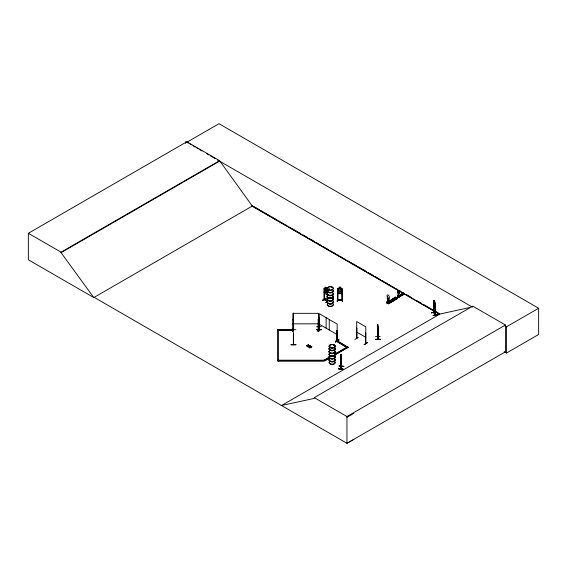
<?xml version="1.0" encoding="UTF-8"?>
<svg xmlns="http://www.w3.org/2000/svg" width="567" height="567" viewBox="0 0 567 567"><rect width="100%" height="100%" fill="white"/><g stroke="black" fill="none" stroke-linecap="round" stroke-linejoin="round"><path stroke-width="0.85" d="M377.735 330.774L377.771 330.058M340.76 368.43L340.994 368.819L340.788 368.394M340.682 369.018L341.589 365.991L341.313 366.247M377.764 324.544L377.806 339.42L377.764 324.544L377.686 325.217M377.842 331.546L377.778 332.553L377.693 328.293M337.216 301.495L337.542 298.497L337.237 301.467M342.277 288.929L342.277 300.191L337.514 300.156L337.592 288.887L338.095 288.426L341.773 288.454L342.333 288.943L342.333 292.409L341.788 293.692L338.081 293.663L337.592 292.345L338.081 293.663M337.613 300.17L342.333 300.092M342.262 299.815C341.391 300.737 336.437 298.646 337.982 300.17L337.996 289.574L337.563 289.666L337.996 289.574M338.095 288.454L337.641 288.929M338.052 299.681L342.284 299.688L342.227 300.219M339.172 288.468L339.172 287.143L340.753 287.157L340.753 288.447M340.753 287.157L340.696 288.518L341.49 288.957L341.49 291.36L340.696 292.388L339.222 292.381L338.435 291.339L338.435 288.936L339.222 288.511L339.222 287.185M341.844 289.602L342.284 289.602L341.844 289.602L341.858 300.198M342.362 298.533L342.567 301.538L342.39 298.554M342.348 301.495L342.425 298.724M340.987 355.771L341.157 354.247L340.93 355.226M341.377 358.557L340.788 362.242L340.668 361.229M388.969 297.76L388.664 302.721L387.424 301.97L387.346 296.846A1.609 0.936 59.5 0 1 387.346 294.989A1.609 0.936 59.5 0 1 388.969 295.903A1.609 0.936 59.5 0 1 388.969 297.76L388.735 302.679M398.729 296.704L398.934 293.394A1.07 0.624 59.5 0 0 398.771 291.927L398.764 290.864M338.414 368.678C353.284 370.492 328.562 367.657 343.177 369.082M340.717 369.082L340.668 357.784L341.369 355.14M340.887 359.294L341.093 356.041L340.661 357.798M387.516 302.204C386.814 301.906 389.082 301.396 387.452 301.928M387.842 303.04L387.885 301.814L387.53 301.885M397.963 291.523L398.006 291.495A1.07 0.624 59.5 0 0 397.85 292.778L397.8 292.806A1.07 0.624 59.5 0 1 397.963 291.523L398.062 290.361L398.488 290.396M398.36 296.194L397.843 296.243L398.36 296.123M398.126 296.13C397.906 297.477 398.112 295.45 398.02 296.399M433.84 302.161L433.521 301.963L433.698 312.715L433.67 301.02L434.131 301.658L434.081 305.542L434.627 306.336L434.91 305.726L434.641 301.155L434.116 300.297L434.081 301.665M433.62 312.289L433.84 312.24M435.314 314.352L435.272 315.018L435.095 304.266L435.428 314.983L433.521 312.077M435.25 314.338L435.413 314.543M435.25 307.172L435.024 308.207L433.677 306.194L433.486 304.67M392.321 299.78C393.392 298.334 393.455 301.077 392.321 299.674M393.378 299.851L392.343 299.702L393.243 299.886M293.309 319.717L292.877 319.717L293.309 319.717L293.259 330.334L293.607 329.611M293.408 312.913L293.366 344.36M329.087 289.298L328.236 289.361L328.612 289.461M329.136 289.503L328.761 289.142M332.042 287.263L332.212 287.547M330.285 347.217L330.136 347.429M330.738 347.415L330.391 347.153M330.611 347.323L331 347.295L330.221 347.302M333.772 345.19L334.126 345.431L333.729 345.409M340.93 355.658L341.058 355.112M341.306 354.921L341.093 355.608M341.547 355.878L341.306 366.594M339.116 365.97L343.885 366.36L339.08 365.921M341.476 366.374L340.739 368.798L340.937 355.155M343.148 369.436L338.407 368.904M435.81 311.843L431.317 312.856M387.8 301.715L387.459 302.154M387.318 302.743L387.318 301.594L388.019 301.609M397.949 296.137L399.14 296.959L399.14 296.506L397.772 296.045L397.772 296.81L398.14 296.073M327.506 293.685L327.124 294.797L324.501 293.281L324.196 291.778L324.537 293.259M387.736 301.998L389.288 303.019L389.153 302.261L388.225 303.352L386.772 302.53L387.7 301.438M307.768 346.487L308.115 345.636L309.568 345.452L308.115 345.856L307.768 346.706L307.491 346.331L307.768 346.706M309.979 347.982L310.376 345.92L309.979 347.982L310.376 346.735L311.772 346.728L310.326 347.132M307.824 345.48C304.465 345.601 308.328 346.572 308.165 344.644L308.165 345.679L309.568 345.672M307.824 345.7L308.165 344.644M310.376 345.92L309.702 347.826M307.491 346.55L307.775 345.664L306.35 345.672M308.165 345.679L308.441 344.8M322.467 300.453L325.869 298.483M341.525 366.239L341.377 355.098L341.313 366.629M318.923 330.554L319.023 319.965L319.249 330.724L319.051 330.072M292.77 328.832L292.572 331.645L292.742 328.839M324.636 299.326L324.14 299.178L324.515 299.39M333.176 290.729A2.998 1.729 0 0 1 330.277 292.912A2.998 1.729 0 0 1 327.379 290.729L327.202 301.368L327.322 294.266M328.399 289.298L328.307 289.517M318.519 330.32L318.087 330.207L318.619 330.306L318.569 313.345L292.877 313.345L292.827 330.306L293.259 329.937M433.521 312.488L435.25 314.99M435.073 314.728L435.421 314.557M365.509 343.673L365.644 333.12L365.509 343.708M401.209 294.698L401.833 294.691L401.62 294.996M328.477 289.184L328.477 289.553M324.565 288.114L324.196 288.376L324.551 288.057L327.138 289.595M292.827 330.207L293.259 330.178M292.877 330.207L293.259 330.32M318.519 330.334L318.604 329.81L318.087 330.029M318.137 329.824L318.519 329.937M318.555 330.313L318.087 329.923M395.667 297.328L397.616 298.412L395.759 297.214L388.778 301.332M386.871 302.898L386.496 302.679L387.091 303.019L395.468 298.079M397.687 296.959L397.283 296.739L403.676 293.21L397.595 296.853M403.47 293.146C401.734 292.969 405.618 295.046 402.839 293.359M387.934 303.487L389.288 302.331M403.456 292.997L404.611 293.777L398.225 297.271L404.384 293.607L404.696 293.883L398.587 297.469L397.375 296.676L398.084 295.903M398.431 297.377L398.523 296.867L397.375 296.222M397.354 298.256L387.892 303.451M387.346 296.846L387.523 301.998M398.006 290.545L398.679 290.758M398.729 291.006L398.771 291.927A1.07 0.624 59.5 0 1 398.884 293.415L398.934 293.394M388.473 303.799L397.58 298.398L388.487 303.799L386.637 302.594L386.637 301.906L387.566 301.361M394.185 299.993C393.555 301.509 390.053 299.532 392.463 299.015L394.185 300.127L392.463 299.015M393.285 298.533C398.36 300.765 390.826 298.809 394.214 297.987L395.936 299.092L394.214 297.987M394.83 297.618C399.905 299.851 392.371 297.895 395.759 297.073M386.637 302.594L387.842 301.892M388.934 301.339L395.759 297.285M389.005 301.467L395.851 297.427M400.642 294.748L401.259 294.294L402.407 295.031L401.259 294.294M401.805 294.06L402.428 293.607L403.576 294.344L402.428 293.607M386.829 302.863L396.184 297.618M397.283 296.732L403.548 293.238M395.348 297.937L386.963 302.856M397.453 296.832L403.754 293.366M398.431 296.817L399.14 296.506M398.36 297.342L404.604 293.642M397.481 298.051L388.374 303.65M388.225 303.643L397.481 298.185M319.377 330.256L319.143 330.703L319.334 320.142M320.624 329.484L317.237 331.241M346.657 347.351L336.054 340.902C337.386 340.391 337.018 340.384 336.77 340.88L336.883 330.277L337.11 341.036L336.848 340.37M338.868 339.796L335.48 341.993L338.889 339.824M335.508 341.972L339.038 340.087M356.593 328.031L356.721 338.627L356.87 328.052M354.942 339.463L358.245 337.415M364.071 344.538L367.466 342.567M364.156 344.779L367.466 342.709M94.207 297.37L93.838 297.59L28.35 259.778L28.35 233.285L186.855 141.771L219.578 160.659L252.301 206.048L439.652 314.217M186.855 141.771L186.855 142.26L218.997 123.705L538.65 308.257L538.65 334.48L506.508 353.035L504.212 351.703M28.35 233.285L61.073 252.173L219.578 160.659M353.893 439.34L346.954 443.295L94.165 297.349L93.789 297.562L61.073 252.662L219.578 161.148M93.789 297.562L252.669 205.835M325.274 287.228L326.429 287.852L326.358 289.191L326.911 289.943L326.911 292.352L326.358 293.061L325.309 292.459L324.749 291.105L324.749 288.695L325.309 288.589L325.309 287.207L326.429 287.852M324.154 288.334L324.133 299.574L327.506 301.502M324.6 289.198L324.175 289.085L324.6 289.198L324.636 299.709L324.281 299.1M327.152 289.56L327.549 290.247M322.495 300.503L325.897 298.32L322.495 300.29M327.287 301.502L325.897 302.473L327.45 301.786M325.933 302.452L327.308 301.687A3.048 1.758 0 0 0 330.277 303.912A3.048 1.758 0 0 0 333.219 301.701M336.054 341.235L336.954 340.767L348.074 347.408L336.72 340.519M329.335 357.132L324.041 360.194L278.489 360.194M334.636 354.07L346.749 347.408M329.335 357.458L324.041 360.52L324.7 360.903L329.243 358.28M335.395 353.964L337.663 352.653M339.179 351.774L344.481 348.719M293.394 330.015L277.547 329.739L277.547 361.059L324.041 361.059L324.041 360.194L324.7 360.569L329.243 357.947M334.544 354.892L348.074 347.082M334.544 355.218L348.074 347.408M281.147 405.731L440.027 313.998L469.299 307.633M281.515 405.511L314.238 398.395L314.238 397.637L472.743 306.123L505.466 325.011L505.466 351.781L346.954 443.295L346.954 416.525L505.466 325.011M472.743 306.882L472.375 307.101L217.296 159.83M504.991 325.933L506.508 326.812L538.65 308.257M346.954 417.291L353.893 413.336M377.884 336.918L377.877 326.174M328.477 289.319L328.888 289.319M330.625 347.429L330.866 347.103M365.665 343.772L365.644 333.12M434.116 301.587L434.067 300.304M433.67 301.02L435.009 303.026L434.081 300.375M435.222 303.749L435.017 302.998M435.222 307.215L435.201 303.742M431.338 312.92L435.825 311.68L431.338 312.7M433.117 315.309L437.689 314.607L433.202 315.642M433.124 315.5L437.604 314.451M324.253 299.489L324.232 288.355M327.287 300.857L324.515 299.504L327.435 301.502M327.343 301.254L324.296 299.511M308.165 345.459L309.568 345.452M306.35 345.891L307.775 345.664M308.561 346.947L310.029 346.756M311.772 346.947L310.376 346.954L311.772 346.728M308.561 347.167L309.986 347.16M337.613 299.667L337.514 300.156M330.66 347.557L330.164 347.373M318.987 330.441L319.377 330.639L319.023 313.594L337.195 324.083L337.053 341.015M377.75 326.748L377.771 327.648M377.828 327.336L377.792 328.116L377.714 324.544M377.806 328.903L377.686 330.412L377.672 328.846M375.382 336.663L380.195 336.444M375.489 339.59L380.301 339.548L375.489 339.598L375.482 339.229L380.301 339.179L380.301 339.534M375.482 339.449L380.301 339.406M318.137 319.717L318.569 319.816L318.137 319.717L318.087 330.306M295.903 329.661L291.084 329.753M318.867 330.228L318.64 331.645L318.619 330.037M293.578 333.864L293.578 344.637L293.6 343.956M291.091 344.8C305.939 344.495 280.856 344.616 295.903 344.786M318.803 314.77L318.803 320.072M292.877 323.835L318.569 323.835M321.347 326.62L316.528 326.769M316.528 329.583L321.347 329.583M316.528 329.633L321.347 329.618M277.547 330.065L293.607 330.065M277.547 330.277L293.607 330.277M277.547 330.611L293.607 330.611L293.578 323.495M277.547 360.732L324.041 360.732M338.116 293.593L341.752 293.614M328.562 289.694L329.002 289.255M340.717 361.271L340.739 362.235M339.087 366.062L343.864 366.459M401.613 294.528L401.883 294.797L401.351 294.975M377.877 336.635L377.998 339.413L377.962 328.647M324.409 299.752L324.48 289.262M401.805 293.968L402.96 294.613M400.642 294.656L401.79 295.301M391.535 299.56L393.257 300.538M186.855 142.26L188.379 143.139M189.902 144.018L191.426 144.897M192.943 145.776L195.225 147.094M196.749 147.973L198.273 148.852M199.797 149.731L202.079 151.049M206.643 153.685L208.925 155.004M210.449 155.882L215.013 158.512M254.2 206.714L259.551 209.804M261.082 210.69L263.379 212.015M264.902 212.894L266.433 213.78M267.964 214.659L270.261 215.984M271.791 216.87L273.315 217.756M274.846 218.635L277.143 219.961M278.673 220.847L280.197 221.725M282.494 223.051L284.024 223.937M285.555 224.815L287.079 225.701M289.376 227.027L290.906 227.906M292.437 228.792L300.85 233.647M303.139 234.972L307.732 237.623M309.256 238.501L314.614 241.592M316.138 242.478L318.434 243.803M319.965 244.682L321.496 245.568M323.027 246.454L325.316 247.772M326.847 248.658L328.378 249.544M330.667 250.862L332.198 251.748M333.729 252.634L336.025 253.959M337.556 254.838L339.08 255.724M340.611 256.603L342.907 257.928M344.438 258.814L345.962 259.693M348.258 261.018L349.789 261.904M351.32 262.783L356.671 265.873M358.202 266.759L366.615 271.614M368.139 272.5L373.497 275.59M375.021 276.469L380.379 279.566M381.903 280.445L384.199 281.771M385.73 282.657L387.261 283.535M388.792 284.421L391.081 285.747M392.612 286.626L394.143 287.512M396.432 288.837L397.963 289.716M399.494 290.602L401.025 291.481M406.376 294.571L411.727 297.668M417.085 300.758L421.671 303.402M423.202 304.288L432.38 309.582M433.904 310.468L439.262 313.558M251.798 205.977L433.627 310.957M435.158 311.843L439.765 314.501M356.714 332.078L365.8 337.322M319.023 324.083L337.195 334.573M336.054 340.902L347.408 347.791M314.238 397.637L346.954 416.525M398.098 296.279L397.85 292.778M387.679 301.885L387.24 301.644L387.24 302.792M434.18 300.737L434.528 301.672L434.18 301.162M437.689 314.635L437.589 314.274M433.854 312.41L435.229 314.423M340.781 359.74L340.887 360.321L341.1 354.247M341.561 366.395L340.909 369.089L340.887 356.884M377.714 328.747L377.75 329.597M318.704 317.952L318.711 318.647M506.508 326.812L506.508 353.035M435.25 303.728L435.272 315.018M433.677 301.928L433.698 312.715M389.153 302.261L389.153 302.806M365.814 343.708L365.8 326.833L356.714 321.588L356.7 338.619M341.795 299.709L341.795 300.184M336.883 330.277L336.94 340.781M329.236 319.49L329.236 329.98M326.117 317.69L326.117 328.18M278.489 330.277L278.489 361.059M185.572 141.672L185.572 143.408M61.073 252.173L61.073 252.662M334.728 347.691A2.998 1.729 0 0 1 332.524 350.271A2.998 1.729 0 0 1 329.236 348.11M334.736 351.065A3.005 1.736 0 0 1 332.524 353.652A3.005 1.736 0 0 1 329.229 351.483M334.771 350.888A3.048 1.758 0 0 1 332.524 353.51A3.048 1.758 0 0 1 329.186 351.313M334.771 350.739A3.048 1.758 0 0 1 332.524 353.361A3.048 1.758 0 0 1 329.186 351.164M334.771 347.989A3.048 1.758 0 0 1 332.524 350.619A3.048 1.758 0 0 1 329.186 348.414M334.771 347.84A3.048 1.758 0 0 1 332.524 350.47A3.048 1.758 0 0 1 329.186 348.266M334.728 348.173A2.998 1.729 0 0 1 332.524 350.753A2.998 1.729 0 0 1 329.236 348.592M334.736 350.583A3.005 1.736 0 0 1 332.524 353.17A3.005 1.736 0 0 1 329.229 351.001M334.728 353.496A2.998 1.729 0 0 1 332.524 356.083A2.998 1.729 0 0 1 329.236 353.914M334.714 353.333A2.984 1.722 0 0 1 332.517 355.906A2.984 1.722 0 0 1 329.243 353.751M334.736 353.602A3.012 1.736 0 0 1 332.524 356.196A3.012 1.736 0 0 1 329.221 354.021M334.728 356.423A2.998 1.729 0 0 1 332.524 359.003A2.998 1.729 0 0 1 329.236 356.841M334.728 355.941A2.998 1.729 0 0 1 332.524 358.521A2.998 1.729 0 0 1 329.236 356.36M334.736 359.315A3.005 1.736 0 0 1 332.524 361.902A3.005 1.736 0 0 1 329.229 359.733M334.771 359.138A3.048 1.758 0 0 1 332.524 361.76A3.048 1.758 0 0 1 329.186 359.563M334.771 358.989A3.048 1.758 0 0 1 332.524 361.611A3.048 1.758 0 0 1 329.186 359.414M334.771 356.239A3.048 1.758 0 0 1 332.524 358.868A3.048 1.758 0 0 1 329.186 356.664M334.771 356.09A3.048 1.758 0 0 1 332.524 358.72A3.048 1.758 0 0 1 329.186 356.515M334.736 358.833A3.005 1.736 0 0 1 332.524 361.42A3.005 1.736 0 0 1 329.229 359.251M334.728 361.746A2.998 1.729 0 0 1 332.524 364.333A2.998 1.729 0 0 1 329.236 362.164M334.736 361.647A3.012 1.736 0 0 1 332.524 364.234A3.012 1.736 0 0 1 329.221 362.065M334.714 353.758A2.984 1.722 0 0 1 332.9 356.289A2.984 1.722 0 0 1 329.143 354.623M333.219 290.552A3.048 1.758 0 0 1 330.277 292.77A3.048 1.758 0 0 1 327.336 290.552M328.123 289.765A3.048 1.758 0 0 1 329.491 289.312M328.158 289.957A2.998 1.729 0 0 1 329.498 289.503M333.219 290.403A3.048 1.758 0 0 1 330.277 292.622A3.048 1.758 0 0 1 327.336 290.403M328.123 289.617A3.048 1.758 0 0 1 329.491 289.163M333.176 290.247A2.998 1.729 0 0 1 330.277 292.423A2.998 1.729 0 0 1 327.379 290.247M328.158 289.468A2.998 1.729 0 0 1 329.498 289.021M333.176 293.628A2.998 1.729 0 0 1 330.277 295.804A2.998 1.729 0 0 1 327.379 293.628M333.219 293.451A3.048 1.758 0 0 1 330.277 295.662A3.048 1.758 0 0 1 327.336 293.451M333.219 293.302A3.048 1.758 0 0 1 330.277 295.513A3.048 1.758 0 0 1 327.336 293.302M333.176 293.139A2.998 1.729 0 0 1 330.277 295.322A2.998 1.729 0 0 1 327.379 293.139M333.169 296.321A2.991 1.729 0 0 1 330.277 298.497A2.991 1.729 0 0 1 327.386 296.321M333.162 304.139A2.984 1.722 0 0 1 330.277 306.308A2.984 1.722 0 0 1 327.393 304.139M333.176 298.979A2.998 1.729 0 0 1 330.277 301.162A2.998 1.729 0 0 1 327.379 298.979M333.176 298.497A2.998 1.729 0 0 1 330.277 300.673A2.998 1.729 0 0 1 327.379 298.497M333.176 301.878A2.998 1.729 0 0 1 330.277 304.054A2.998 1.729 0 0 1 327.379 301.878M333.219 301.552A3.048 1.758 0 0 1 330.277 303.763A3.048 1.758 0 0 1 327.336 301.552M333.176 301.389A2.998 1.729 0 0 1 330.277 303.572A2.998 1.729 0 0 1 327.379 301.389M333.219 298.802A3.048 1.758 0 0 1 330.277 301.02A3.048 1.758 0 0 1 327.336 298.802M333.219 298.653A3.048 1.758 0 0 1 330.277 300.871A3.048 1.758 0 0 1 327.336 298.653M333.176 304.302A3.005 1.736 0 0 1 330.277 306.485A3.005 1.736 0 0 1 327.372 304.302M318.767 317.286L318.774 318.817L318.767 317.286M321.347 329.406L316.528 329.399L316.528 329.774L321.347 329.774L321.347 329.399M340.434 287.441L339.484 287.434L339.484 287.866L340.434 287.873L340.434 287.441M340.696 288.95L339.222 288.936L339.222 291.346L340.696 291.36L340.696 288.95M326.167 288.008L325.501 287.618L326.167 288.433L326.167 288.008M326.358 289.617L325.309 289.014L325.309 291.424L326.358 292.026L326.358 289.617M434.627 302.891L434.081 302.098L434.081 304.507L434.627 305.301L434.627 302.891M330.632 347.621A2.998 1.729 0 0 0 335.125 346.125A2.998 1.729 0 0 0 330.632 344.623A2.998 1.729 0 0 0 330.632 347.621M330.632 347.876A2.998 1.729 0 0 0 335.125 346.373A2.998 1.729 0 0 0 330.632 344.878A2.998 1.729 0 0 0 330.632 347.876M330.001 347.458A3.012 1.736 0 0 0 335.04 346.678A3.012 1.736 0 0 0 331.348 344.552A3.012 1.736 0 0 0 330.001 347.458M328.768 289.865A3.012 1.736 0 0 0 333.29 288.362A3.012 1.736 0 0 0 328.768 286.852A3.012 1.736 0 0 0 328.768 289.865M328.782 290.013A2.991 1.729 0 0 0 333.268 288.518A2.991 1.729 0 0 0 328.782 287.022A2.991 1.729 0 0 0 328.782 290.013M330.277 298.058A2.984 1.722 0 0 0 333.162 295.889A2.991 1.729 0 0 1 330.277 298.058A2.984 1.722 0 0 1 327.393 295.889A2.991 1.729 0 0 0 330.277 298.058M330.277 298.348A3.012 1.736 0 0 0 333.183 296.158A3.012 1.736 0 0 1 330.277 298.355A3.012 1.736 0 0 1 327.372 296.172A3.012 1.736 0 0 0 330.277 298.348"/></g></svg>
